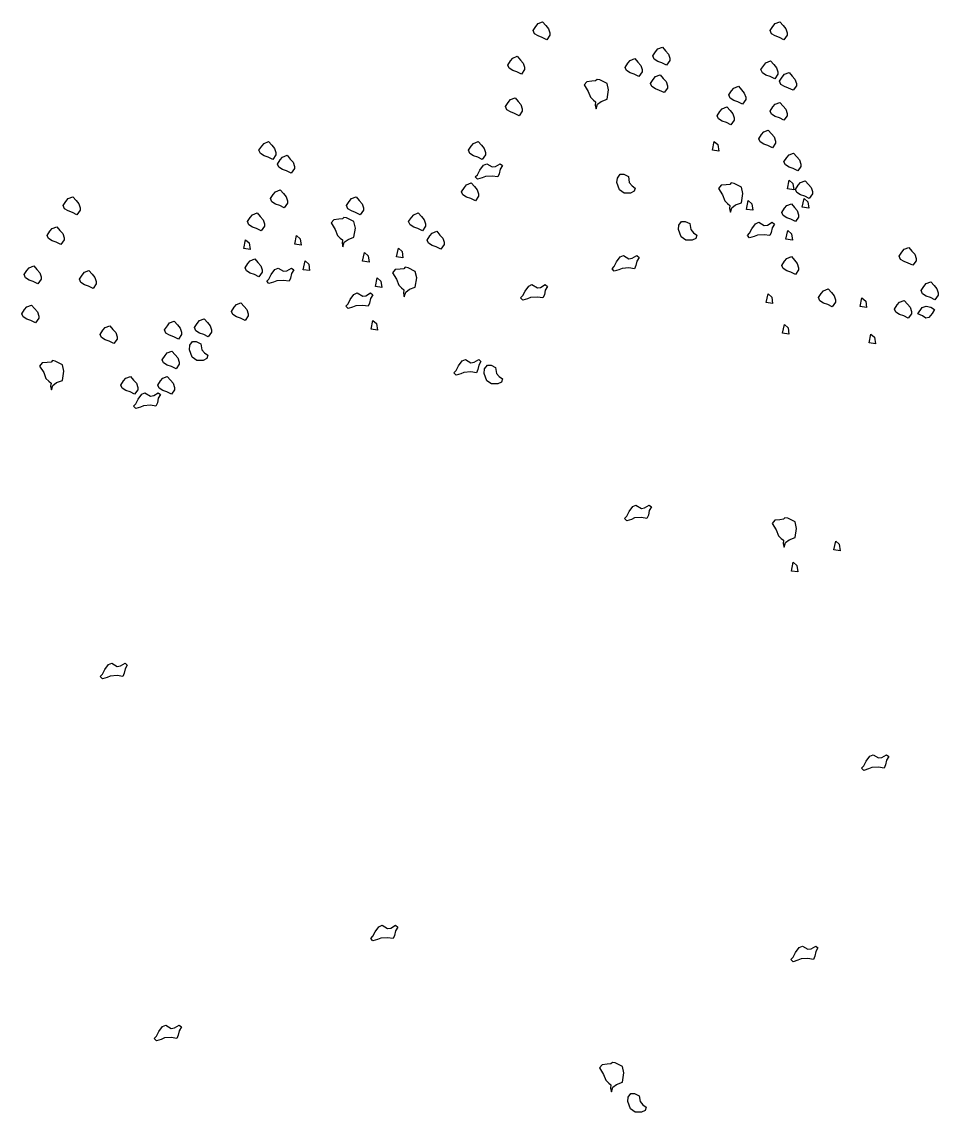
# Model space of a CAD drawing. Header units: millimetres. Extents: x 78 to 127.2, y 151.6 to 179.7.
# Drawn here: x 95.889 to 98.221, y 171.414 to 174.188 of the extents above; entities that cross this region are included whole.
import ezdxf

# ---------------------------------------------------------------- set-up
doc = ezdxf.new("R2010")
doc.units = ezdxf.units.MM
doc.layers.add('arbre', color=250, linetype='Continuous')

# ---------------------------------------------------------------- blocks, each defined once
blk = doc.blocks.new('arbre2')
at = {"layer": 'arbre'}
for points in [[(236.6917, 33.9804), (236.68, 33.9863), (236.6695, 33.9898), (236.6602, 33.9956), (236.6567, 34.0038), (236.6637, 34.0143), (236.6695, 34.0213), (236.6812, 34.0259), (236.6893, 34.0166), (236.6963, 34.0084), (236.6998, 33.9979), (236.6998, 33.9921)], [(237.2953, 33.9804), (237.2836, 33.9863), (237.2731, 33.9898), (237.2638, 33.9956), (237.2603, 34.0038), (237.2673, 34.0143), (237.2731, 34.0213), (237.2848, 34.0259), (237.2929, 34.0166), (237.2999, 34.0084), (237.3034, 33.9979), (237.3034, 33.9921)], [(236.9964, 33.916), (236.9847, 33.9218), (236.9742, 33.9253), (236.9649, 33.9312), (236.9614, 33.9393), (236.9684, 33.9498), (236.9742, 33.9568), (236.9859, 33.9615), (236.9941, 33.9522), (237.0011, 33.944), (237.0046, 33.9335), (237.0046, 33.9277)], [(236.6272, 33.8926), (236.6155, 33.8984), (236.605, 33.9019), (236.5957, 33.9077), (236.5922, 33.9159), (236.5992, 33.9264), (236.605, 33.9334), (236.6167, 33.9381), (236.6249, 33.9287), (236.6319, 33.9206), (236.6354, 33.9101), (236.6354, 33.9042)], [(236.9261, 33.8867), (236.9144, 33.8925), (236.9039, 33.896), (236.8946, 33.9019), (236.8911, 33.91), (236.8981, 33.9205), (236.9039, 33.9275), (236.9156, 33.9322), (236.9237, 33.9229), (236.9307, 33.9147), (236.9342, 33.9042), (236.9342, 33.8984)], [(237.2718, 33.8809), (237.2602, 33.8867), (237.2496, 33.8902), (237.2403, 33.896), (237.2368, 33.9042), (237.2438, 33.9147), (237.2496, 33.9217), (237.2613, 33.9263), (237.2695, 33.917), (237.2765, 33.9088), (237.28, 33.8983), (237.28, 33.8925)], [(236.8453, 33.8688), (236.8266, 33.8782), (236.8196, 33.8793), (236.8161, 33.8758), (236.8067, 33.8747), (236.7939, 33.8735), (236.7869, 33.8653), (236.7974, 33.849), (236.8032, 33.8338), (236.8102, 33.8268), (236.8161, 33.8222), (236.8149, 33.814), (236.8172, 33.8047), (236.8207, 33.8163), (236.8301, 33.8233), (236.8453, 33.8292), (236.8488, 33.8525)], [(236.9905, 33.8457), (236.9789, 33.8515), (236.9684, 33.855), (236.959, 33.8609), (236.9555, 33.869), (236.9625, 33.8795), (236.9684, 33.8865), (236.98, 33.8912), (236.9882, 33.8819), (236.9952, 33.8737), (236.9987, 33.8632), (236.9987, 33.8574)], [(237.3187, 33.8516), (237.307, 33.8574), (237.2965, 33.8609), (237.2872, 33.8667), (237.2837, 33.8749), (237.2907, 33.8854), (237.2965, 33.8924), (237.3082, 33.8971), (237.3164, 33.8877), (237.3234, 33.8796), (237.3269, 33.8691), (237.3269, 33.8632)], [(237.1898, 33.8164), (237.1781, 33.8222), (237.1676, 33.8257), (237.1583, 33.8316), (237.1548, 33.8397), (237.1618, 33.8502), (237.1676, 33.8572), (237.1793, 33.8619), (237.1874, 33.8526), (237.1944, 33.8444), (237.1979, 33.8339), (237.1979, 33.8281)], [(236.6214, 33.7871), (236.6097, 33.793), (236.5992, 33.7965), (236.5898, 33.8023), (236.5863, 33.8105), (236.5933, 33.821), (236.5992, 33.828), (236.6109, 33.8326), (236.619, 33.8233), (236.626, 33.8151), (236.6295, 33.8046), (236.6295, 33.7988)], [(237.2953, 33.7754), (237.2836, 33.7812), (237.2731, 33.7847), (237.2638, 33.7906), (237.2603, 33.7987), (237.2673, 33.8092), (237.2731, 33.8162), (237.2848, 33.8209), (237.2929, 33.8116), (237.2999, 33.8034), (237.3034, 33.7929), (237.3034, 33.7871)], [(237.1605, 33.7637), (237.1488, 33.7695), (237.1383, 33.773), (237.129, 33.7789), (237.1255, 33.787), (237.1325, 33.7975), (237.1383, 33.8045), (237.15, 33.8092), (237.1581, 33.7999), (237.1651, 33.7917), (237.1686, 33.7812), (237.1686, 33.7754)], [(237.266, 33.7051), (237.2543, 33.711), (237.2438, 33.7145), (237.2345, 33.7203), (237.231, 33.7285), (237.238, 33.7389), (237.2438, 33.7459), (237.2555, 33.7506), (237.2636, 33.7413), (237.2706, 33.7331), (237.2741, 33.7226), (237.2741, 33.7168)], [(235.9943, 33.6758), (235.9827, 33.6817), (235.9722, 33.6852), (235.9628, 33.691), (235.9593, 33.6992), (235.9663, 33.7097), (235.9722, 33.7167), (235.9838, 33.7213), (235.992, 33.712), (235.999, 33.7038), (236.0025, 33.6933), (236.0025, 33.6875)], [(236.5276, 33.6758), (236.5159, 33.6817), (236.5054, 33.6852), (236.4961, 33.691), (236.4926, 33.6992), (236.4996, 33.7097), (236.5054, 33.7167), (236.5171, 33.7213), (236.5253, 33.712), (236.5323, 33.7038), (236.5358, 33.6933), (236.5358, 33.6875)], [(237.1133, 33.6995), (237.118, 33.7216), (237.1273, 33.7135), (237.1296, 33.6971)], [(236.0412, 33.6407), (236.0295, 33.6465), (236.019, 33.65), (236.0097, 33.6559), (236.0062, 33.664), (236.0132, 33.6745), (236.019, 33.6815), (236.0307, 33.6862), (236.0389, 33.6768), (236.0459, 33.6687), (236.0494, 33.6582), (236.0494, 33.6524)], [(237.3304, 33.6465), (237.3188, 33.6524), (237.3082, 33.6559), (237.2989, 33.6617), (237.2954, 33.6699), (237.3024, 33.6804), (237.3082, 33.6874), (237.3199, 33.692), (237.3281, 33.6827), (237.3351, 33.6745), (237.3386, 33.664), (237.3386, 33.6582)], [(236.5158, 33.6369), (236.5216, 33.6486), (236.5309, 33.6614), (236.5391, 33.6649), (236.5531, 33.6567), (236.5613, 33.6579), (236.5729, 33.6649), (236.5788, 33.6602), (236.5729, 33.6509), (236.5706, 33.6392), (236.5671, 33.6311), (236.5531, 33.6334), (236.5356, 33.6322), (236.5274, 33.6287), (236.5158, 33.6252), (236.5099, 33.6311)], [(236.8771, 33.5982), (236.8701, 33.6169), (236.8713, 33.6285), (236.8783, 33.6379), (236.8876, 33.6379), (236.8993, 33.632), (236.9016, 33.6169), (236.9086, 33.6087), (236.9168, 33.6029), (236.9144, 33.5947), (236.9051, 33.59), (236.8888, 33.59)], [(237.3039, 33.6008), (237.3085, 33.6229), (237.3179, 33.6148), (237.3202, 33.5984)], [(236.0236, 33.5528), (236.012, 33.5587), (236.0015, 33.5622), (235.9921, 33.568), (235.9886, 33.5762), (235.9956, 33.5867), (236.0015, 33.5937), (236.0131, 33.5983), (236.0213, 33.589), (236.0283, 33.5808), (236.0318, 33.5703), (236.0318, 33.5645)], [(236.51, 33.5704), (236.4983, 33.5762), (236.4878, 33.5797), (236.4785, 33.5856), (236.475, 33.5937), (236.482, 33.6042), (236.4878, 33.6112), (236.4995, 33.6159), (236.5077, 33.6066), (236.5147, 33.5984), (236.5182, 33.5879), (236.5182, 33.5821)], [(237.1869, 33.6054), (237.1682, 33.6147), (237.1612, 33.6159), (237.1577, 33.6124), (237.1484, 33.6112), (237.1355, 33.6101), (237.1285, 33.6019), (237.139, 33.5856), (237.1449, 33.5704), (237.1519, 33.5634), (237.1577, 33.5587), (237.1565, 33.5506), (237.1589, 33.5413), (237.1624, 33.5529), (237.1717, 33.5599), (237.1869, 33.5657), (237.1904, 33.5891)], [(237.3597, 33.5763), (237.3481, 33.5821), (237.3375, 33.5856), (237.3282, 33.5914), (237.3247, 33.5996), (237.3317, 33.6101), (237.3375, 33.6171), (237.3492, 33.6217), (237.3574, 33.6124), (237.3644, 33.6042), (237.3679, 33.5938), (237.3679, 33.5879)], [(235.4962, 33.5352), (235.4846, 33.5411), (235.4741, 33.5446), (235.4647, 33.5504), (235.4612, 33.5586), (235.4682, 33.5691), (235.4741, 33.5761), (235.4857, 33.5807), (235.4939, 33.5714), (235.5009, 33.5632), (235.5044, 33.5527), (235.5044, 33.5469)], [(236.217, 33.5352), (236.2053, 33.5411), (236.1948, 33.5446), (236.1855, 33.5504), (236.182, 33.5586), (236.189, 33.5691), (236.1948, 33.5761), (236.2065, 33.5807), (236.2147, 33.5714), (236.2217, 33.5632), (236.2252, 33.5527), (236.2252, 33.5469)], [(237.1999, 33.5488), (237.2046, 33.571), (237.2139, 33.5628), (237.2163, 33.5465)], [(237.342, 33.554), (237.3467, 33.5762), (237.356, 33.568), (237.3583, 33.5517)], [(235.965, 33.4942), (235.9534, 33.5001), (235.9429, 33.5036), (235.9335, 33.5094), (235.93, 33.5176), (235.937, 33.5281), (235.9429, 33.5351), (235.9545, 33.5397), (235.9627, 33.5304), (235.9697, 33.5222), (235.9732, 33.5117), (235.9732, 33.5059)], [(236.3752, 33.4942), (236.3636, 33.5001), (236.3531, 33.5036), (236.3437, 33.5094), (236.3402, 33.5176), (236.3472, 33.5281), (236.3531, 33.5351), (236.3647, 33.5397), (236.3729, 33.5304), (236.3799, 33.5222), (236.3834, 33.5117), (236.3834, 33.5059)], [(237.3246, 33.5177), (237.3129, 33.5235), (237.3024, 33.527), (237.2931, 33.5328), (237.2896, 33.541), (237.2966, 33.5515), (237.3024, 33.5585), (237.3141, 33.5632), (237.3222, 33.5538), (237.3292, 33.5457), (237.3327, 33.5352), (237.3327, 33.5293)], [(236.2011, 33.5176), (236.1824, 33.5269), (236.1754, 33.5281), (236.1719, 33.5246), (236.1625, 33.5234), (236.1497, 33.5223), (236.1427, 33.5141), (236.1532, 33.4978), (236.159, 33.4826), (236.166, 33.4756), (236.1719, 33.4709), (236.1707, 33.4628), (236.173, 33.4534), (236.1765, 33.4651), (236.1859, 33.4721), (236.2011, 33.4779), (236.2046, 33.5013)], [(237.0337, 33.4785), (237.0267, 33.4972), (237.0278, 33.5089), (237.0348, 33.5182), (237.0442, 33.5182), (237.0558, 33.5124), (237.0582, 33.4972), (237.0652, 33.489), (237.0733, 33.4832), (237.071, 33.475), (237.0617, 33.4704), (237.0453, 33.4704)], [(237.2079, 33.4878), (237.2137, 33.4994), (237.2231, 33.5123), (237.2312, 33.5158), (237.2452, 33.5076), (237.2534, 33.5088), (237.2651, 33.5158), (237.2709, 33.5111), (237.2651, 33.5018), (237.2627, 33.4901), (237.2592, 33.4819), (237.2452, 33.4843), (237.2277, 33.4831), (237.2196, 33.4796), (237.2079, 33.4761), (237.2021, 33.4819)], [(235.4552, 33.4591), (235.4435, 33.4649), (235.433, 33.4684), (235.4237, 33.4743), (235.4202, 33.4824), (235.4272, 33.4929), (235.433, 33.4999), (235.4447, 33.5046), (235.4529, 33.4953), (235.4599, 33.4871), (235.4634, 33.4766), (235.4634, 33.4708)], [(236.4221, 33.4474), (236.4104, 33.4532), (236.3999, 33.4567), (236.3906, 33.4625), (236.3871, 33.4707), (236.3941, 33.4812), (236.3999, 33.4882), (236.4116, 33.4929), (236.4198, 33.4835), (236.4268, 33.4754), (236.4303, 33.4649), (236.4303, 33.459)], [(237.3004, 33.4726), (237.3051, 33.4948), (237.3144, 33.4866), (237.3167, 33.4703)], [(235.9206, 33.4493), (235.9252, 33.4715), (235.9346, 33.4633), (235.9369, 33.447)], [(236.0502, 33.4601), (236.0549, 33.4823), (236.0642, 33.4741), (236.0666, 33.4578)], [(236.2231, 33.4169), (236.2277, 33.4391), (236.2371, 33.4309), (236.2394, 33.4146)], [(236.3095, 33.4277), (236.3142, 33.4499), (236.3235, 33.4417), (236.3258, 33.4254)], [(236.8636, 33.4033), (236.8694, 33.415), (236.8787, 33.4278), (236.8869, 33.4313), (236.9009, 33.4231), (236.9091, 33.4243), (236.9207, 33.4313), (236.9266, 33.4266), (236.9207, 33.4173), (236.9184, 33.4056), (236.9149, 33.3975), (236.9009, 33.3998), (236.8834, 33.3986), (236.8752, 33.3951), (236.8636, 33.3916), (236.8577, 33.3975)], [(237.3246, 33.3829), (237.3129, 33.3888), (237.3024, 33.3923), (237.2931, 33.3981), (237.2896, 33.4063), (237.2966, 33.4168), (237.3024, 33.4238), (237.3141, 33.4284), (237.3222, 33.4191), (237.3292, 33.4109), (237.3327, 33.4004), (237.3327, 33.3946)], [(237.6234, 33.4064), (237.6118, 33.4122), (237.6013, 33.4157), (237.5919, 33.4215), (237.5884, 33.4297), (237.5954, 33.4402), (237.6013, 33.4472), (237.6129, 33.4519), (237.6211, 33.4425), (237.6281, 33.4344), (237.6316, 33.4239), (237.6316, 33.418)], [(235.3966, 33.3595), (235.3849, 33.3654), (235.3744, 33.3689), (235.3651, 33.3747), (235.3616, 33.3828), (235.3686, 33.3933), (235.3744, 33.4003), (235.3861, 33.405), (235.3943, 33.3957), (235.4013, 33.3875), (235.4048, 33.377), (235.4048, 33.3712)], [(235.9592, 33.3771), (235.9475, 33.3829), (235.937, 33.3864), (235.9277, 33.3923), (235.9242, 33.4004), (235.9312, 33.4109), (235.937, 33.4179), (235.9487, 33.4226), (235.9568, 33.4133), (235.9638, 33.4051), (235.9673, 33.3946), (235.9673, 33.3888)], [(236.0718, 33.3953), (236.0765, 33.4175), (236.0858, 33.4093), (236.0882, 33.393)], [(236.3572, 33.3908), (236.3386, 33.4001), (236.3316, 33.4013), (236.3281, 33.3978), (236.3187, 33.3966), (236.3059, 33.3954), (236.2989, 33.3873), (236.3094, 33.3709), (236.3152, 33.3558), (236.3222, 33.3488), (236.3281, 33.3441), (236.3269, 33.3359), (236.3292, 33.3266), (236.3327, 33.3383), (236.3421, 33.3453), (236.3572, 33.3511), (236.3607, 33.3744)], [(235.5372, 33.3478), (235.5256, 33.3536), (235.5151, 33.3571), (235.5057, 33.363), (235.5022, 33.3711), (235.5092, 33.3816), (235.5151, 33.3886), (235.5267, 33.3933), (235.5349, 33.384), (235.5419, 33.3758), (235.5454, 33.3653), (235.5454, 33.3595)], [(235.9847, 33.3715), (235.9906, 33.3832), (235.9999, 33.396), (236.0081, 33.3995), (236.0221, 33.3914), (236.0302, 33.3925), (236.0419, 33.3995), (236.0477, 33.3949), (236.0419, 33.3855), (236.0396, 33.3739), (236.0361, 33.3657), (236.0221, 33.368), (236.0046, 33.3669), (235.9964, 33.3634), (235.9847, 33.3599), (235.9789, 33.3657)], [(236.2555, 33.3521), (236.2601, 33.3743), (236.2695, 33.3661), (236.2718, 33.3498)], [(236.6306, 33.3292), (236.6364, 33.3409), (236.6458, 33.3537), (236.654, 33.3572), (236.668, 33.349), (236.6761, 33.3502), (236.6878, 33.3572), (236.6936, 33.3525), (236.6878, 33.3432), (236.6855, 33.3315), (236.682, 33.3234), (236.668, 33.3257), (236.6504, 33.3245), (236.6423, 33.321), (236.6306, 33.3175), (236.6248, 33.3234)], [(237.4183, 33.3009), (237.4067, 33.3068), (237.3961, 33.3103), (237.3868, 33.3161), (237.3833, 33.3243), (237.3903, 33.3348), (237.3961, 33.3418), (237.4078, 33.3464), (237.416, 33.3371), (237.423, 33.3289), (237.4265, 33.3184), (237.4265, 33.3126)], [(237.6796, 33.3189), (237.668, 33.3248), (237.6575, 33.3283), (237.6481, 33.3341), (237.6446, 33.3423), (237.6516, 33.3528), (237.6575, 33.3598), (237.6691, 33.3644), (237.6773, 33.3551), (237.6843, 33.3469), (237.6878, 33.3364), (237.6878, 33.3306)], [(236.1859, 33.308), (236.1917, 33.3197), (236.2011, 33.3325), (236.2092, 33.336), (236.2232, 33.3279), (236.2314, 33.329), (236.2431, 33.336), (236.2489, 33.3314), (236.2431, 33.322), (236.2407, 33.3104), (236.2372, 33.3022), (236.2232, 33.3045), (236.2057, 33.3034), (236.1976, 33.2999), (236.1859, 33.2964), (236.1801, 33.3022)], [(237.2502, 33.3116), (237.2548, 33.3337), (237.2642, 33.3256), (237.2665, 33.3092)], [(237.4892, 33.3012), (237.4939, 33.3233), (237.5033, 33.3152), (237.5056, 33.2988)], [(237.6117, 33.2717), (237.6, 33.2775), (237.5895, 33.281), (237.5802, 33.2868), (237.5767, 33.295), (237.5837, 33.3055), (237.5895, 33.3125), (237.6012, 33.3171), (237.6094, 33.3078), (237.6164, 33.2997), (237.6199, 33.2892), (237.6199, 33.2833)], [(235.3907, 33.2599), (235.3791, 33.2658), (235.3686, 33.2693), (235.3592, 33.2751), (235.3557, 33.2833), (235.3627, 33.2938), (235.3686, 33.3008), (235.3802, 33.3054), (235.3884, 33.2961), (235.3954, 33.2879), (235.3989, 33.2774), (235.3989, 33.2716)], [(235.924, 33.2658), (235.9123, 33.2716), (235.9018, 33.2751), (235.8925, 33.281), (235.889, 33.2891), (235.896, 33.2996), (235.9018, 33.3066), (235.9135, 33.3113), (235.9217, 33.302), (235.9287, 33.2938), (235.9322, 33.2833), (235.9322, 33.2775)], [(237.6468, 33.299), (237.6573, 33.3025), (237.6689, 33.3001), (237.6783, 33.2943), (237.6724, 33.2838), (237.6643, 33.2733), (237.6561, 33.2721), (237.6479, 33.278), (237.6363, 33.2826)], [(235.7541, 33.2189), (235.7424, 33.2248), (235.7319, 33.2283), (235.7226, 33.2341), (235.7191, 33.2423), (235.7261, 33.2528), (235.7319, 33.2598), (235.7436, 33.2644), (235.7517, 33.2551), (235.7587, 33.2469), (235.7622, 33.2364), (235.7622, 33.2306)], [(235.8302, 33.2248), (235.8186, 33.2306), (235.8081, 33.2341), (235.7987, 33.24), (235.7952, 33.2481), (235.8022, 33.2586), (235.8081, 33.2656), (235.8197, 33.2703), (235.8279, 33.261), (235.8349, 33.2528), (235.8384, 33.2423), (235.8384, 33.2365)], [(236.2447, 33.2441), (236.2493, 33.2663), (236.2587, 33.2581), (236.261, 33.2418)], [(235.59, 33.2072), (235.5783, 33.2131), (235.5678, 33.2166), (235.5585, 33.2224), (235.555, 33.2306), (235.562, 33.241), (235.5678, 33.248), (235.5795, 33.2527), (235.5877, 33.2434), (235.5947, 33.2352), (235.5982, 33.2247), (235.5982, 33.2189)], [(237.2917, 33.2336), (237.2964, 33.2558), (237.3057, 33.2476), (237.3081, 33.2313)], [(235.7892, 33.1728), (235.7822, 33.1914), (235.7834, 33.2031), (235.7904, 33.2124), (235.7997, 33.2124), (235.8114, 33.2066), (235.8137, 33.1914), (235.8207, 33.1833), (235.8289, 33.1774), (235.8265, 33.1693), (235.8172, 33.1646), (235.8009, 33.1646)], [(237.5118, 33.2094), (237.5164, 33.2315), (237.5258, 33.2234), (237.5281, 33.207)], [(235.7482, 33.1428), (235.7365, 33.1486), (235.726, 33.1521), (235.7167, 33.158), (235.7132, 33.1661), (235.7202, 33.1766), (235.726, 33.1836), (235.7377, 33.1883), (235.7459, 33.1789), (235.7529, 33.1708), (235.7564, 33.1603), (235.7564, 33.1545)], [(235.4593, 33.1534), (235.4406, 33.1627), (235.4336, 33.1639), (235.4301, 33.1604), (235.4207, 33.1592), (235.4079, 33.1581), (235.4009, 33.1499), (235.4114, 33.1336), (235.4172, 33.1184), (235.4242, 33.1114), (235.4301, 33.1067), (235.4289, 33.0986), (235.4312, 33.0892), (235.4347, 33.1009), (235.4441, 33.1079), (235.4593, 33.1137), (235.4628, 33.1371)], [(236.4612, 33.1387), (236.467, 33.1504), (236.4764, 33.1632), (236.4845, 33.1667), (236.4985, 33.1585), (236.5067, 33.1597), (236.5184, 33.1667), (236.5242, 33.162), (236.5184, 33.1527), (236.516, 33.141), (236.5125, 33.1329), (236.4985, 33.1352), (236.481, 33.134), (236.4729, 33.1305), (236.4612, 33.127), (236.4554, 33.1329)], [(236.5393, 33.1128), (236.5323, 33.1315), (236.5335, 33.1431), (236.5405, 33.1525), (236.5498, 33.1525), (236.5615, 33.1466), (236.5638, 33.1315), (236.5708, 33.1233), (236.579, 33.1175), (236.5767, 33.1093), (236.5673, 33.1046), (236.551, 33.1046)], [(235.6427, 33.0784), (235.6311, 33.0842), (235.6206, 33.0877), (235.6112, 33.0935), (235.6077, 33.1017), (235.6147, 33.1122), (235.6206, 33.1192), (235.6322, 33.1238), (235.6404, 33.1145), (235.6474, 33.1063), (235.6509, 33.0958), (235.6509, 33.09)], [(235.7365, 33.0784), (235.7248, 33.0842), (235.7143, 33.0877), (235.705, 33.0935), (235.7015, 33.1017), (235.7085, 33.1122), (235.7143, 33.1192), (235.726, 33.1238), (235.7342, 33.1145), (235.7412, 33.1063), (235.7447, 33.0958), (235.7447, 33.09)], [(235.6459, 33.054), (235.6517, 33.0657), (235.6611, 33.0785), (235.6692, 33.082), (235.6832, 33.0738), (235.6914, 33.075), (235.7031, 33.082), (235.7089, 33.0773), (235.7031, 33.068), (235.7007, 33.0563), (235.6972, 33.0482), (235.6832, 33.0505), (235.6657, 33.0493), (235.6576, 33.0458), (235.6459, 33.0423), (235.6401, 33.0482)], [(236.8953, 32.7682), (236.9012, 32.7799), (236.9105, 32.7927), (236.9187, 32.7962), (236.9327, 32.7881), (236.9408, 32.7892), (236.9525, 32.7962), (236.9583, 32.7916), (236.9525, 32.7822), (236.9502, 32.7706), (236.9467, 32.7624), (236.9327, 32.7647), (236.9152, 32.7636), (236.907, 32.7601), (236.8953, 32.7566), (236.8895, 32.7624)], [(237.3235, 32.7534), (237.3048, 32.7627), (237.2978, 32.7639), (237.2943, 32.7604), (237.285, 32.7592), (237.2722, 32.758), (237.2652, 32.7499), (237.2757, 32.7335), (237.2815, 32.7184), (237.2885, 32.7114), (237.2943, 32.7067), (237.2932, 32.6985), (237.2955, 32.6892), (237.299, 32.7009), (237.3083, 32.7079), (237.3235, 32.7137), (237.327, 32.737)], [(237.4222, 32.6826), (237.4269, 32.7047), (237.4362, 32.6966), (237.4386, 32.6802)], [(237.3142, 32.6286), (237.3189, 32.6508), (237.3282, 32.6426), (237.3305, 32.6263)], [(235.5612, 32.3661), (235.567, 32.3777), (235.5764, 32.3905), (235.5845, 32.394), (235.5985, 32.3859), (235.6067, 32.387), (235.6184, 32.394), (235.6242, 32.3894), (235.6184, 32.38), (235.616, 32.3684), (235.6125, 32.3602), (235.5985, 32.3626), (235.581, 32.3614), (235.5729, 32.3579), (235.5612, 32.3544), (235.5553, 32.3602)], [(237.4989, 32.1332), (237.5047, 32.1449), (237.514, 32.1577), (237.5222, 32.1612), (237.5362, 32.153), (237.5444, 32.1542), (237.556, 32.1612), (237.5619, 32.1565), (237.556, 32.1472), (237.5537, 32.1355), (237.5502, 32.1274), (237.5362, 32.1297), (237.5187, 32.1285), (237.5105, 32.125), (237.4989, 32.1215), (237.493, 32.1274)], [(236.2494, 31.6993), (236.2553, 31.7109), (236.2646, 31.7238), (236.2728, 31.7273), (236.2868, 31.7191), (236.2949, 31.7203), (236.3066, 31.7273), (236.3124, 31.7226), (236.3066, 31.7133), (236.3043, 31.7016), (236.3008, 31.6934), (236.2868, 31.6958), (236.2693, 31.6946), (236.2611, 31.6911), (236.2494, 31.6876), (236.2436, 31.6934)], [(237.3189, 31.6463), (237.3247, 31.658), (237.334, 31.6708), (237.3422, 31.6743), (237.3562, 31.6662), (237.3644, 31.6673), (237.376, 31.6743), (237.3819, 31.6697), (237.376, 31.6603), (237.3737, 31.6487), (237.3702, 31.6405), (237.3562, 31.6428), (237.3387, 31.6417), (237.3305, 31.6382), (237.3189, 31.6347), (237.313, 31.6405)], [(235.6988, 31.4452), (235.7047, 31.4569), (235.714, 31.4697), (235.7222, 31.4732), (235.7362, 31.4651), (235.7443, 31.4662), (235.756, 31.4732), (235.7619, 31.4686), (235.756, 31.4592), (235.7537, 31.4476), (235.7502, 31.4394), (235.7362, 31.4417), (235.7187, 31.4406), (235.7105, 31.4371), (235.6988, 31.4336), (235.693, 31.4394)], [(236.8843, 31.3679), (236.8656, 31.3773), (236.8586, 31.3784), (236.8551, 31.3749), (236.8458, 31.3738), (236.8329, 31.3726), (236.8259, 31.3644), (236.8364, 31.3481), (236.8423, 31.333), (236.8493, 31.326), (236.8551, 31.3213), (236.854, 31.3131), (236.8563, 31.3038), (236.8598, 31.3155), (236.8691, 31.3225), (236.8843, 31.3283), (236.8878, 31.3516)], [(236.9047, 31.26), (236.8977, 31.2786), (236.8989, 31.2903), (236.9059, 31.2996), (236.9152, 31.2996), (236.9269, 31.2938), (236.9292, 31.2786), (236.9362, 31.2705), (236.9444, 31.2646), (236.9421, 31.2565), (236.9327, 31.2518), (236.9164, 31.2518)]]:
    blk.add_lwpolyline(points, close=True, dxfattribs=at)

msp = doc.modelspace()

# ---------------------------------------------------------------- block references
at = {"layer": 'arbre'}
msp.add_blockref('arbre2', (-139.467, 140.1621), dxfattribs=at)

doc.saveas('drawing.dxf')
